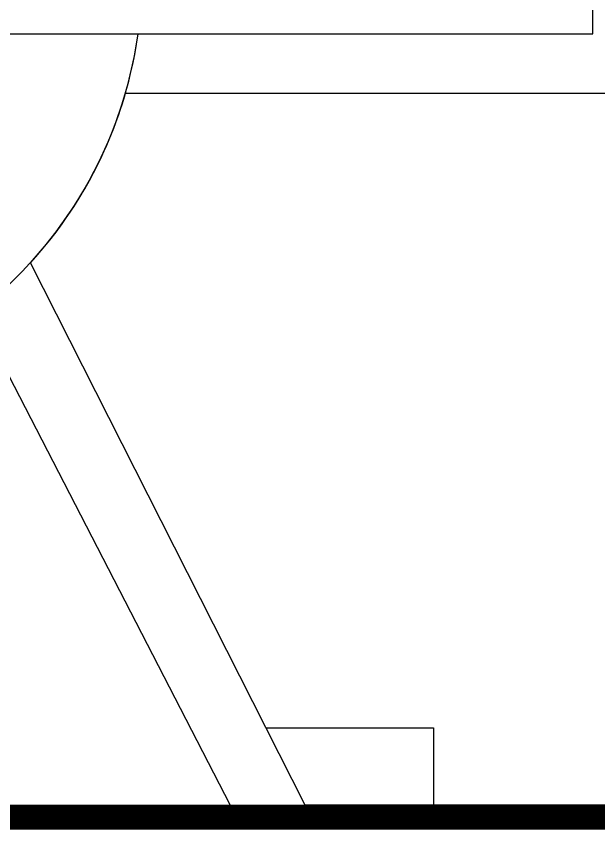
# Model space of a CAD drawing. Header units: millimetres. Extents: x -1966 to 205283, y -140015 to 7000.
# Drawn here: x 41839 to 46752, y -102691 to -95842 of the extents above; entities that cross this region are included whole.
import ezdxf

# ---------------------------------------------------------------- set-up
doc = ezdxf.new("R2010")
doc.units = ezdxf.units.MM
doc.header["$LTSCALE"] = 1000
doc.layers.add('草图平面 01', color=7, linetype='Continuous')

msp = doc.modelspace()

# ---------------------------------------------------------------- hatches: boundary and pattern name
h = msp.add_hatch()
h.set_pattern_fill('ANSI32', color=256)
h.set_pattern_definition([(45, (-49974.1287, -55012.0713), (-3.36759605, 3.36759605), []), (45, (-49971.8836, -55012.0713), (-3.36759605, 3.36759605), [])])
h.paths.add_polyline_path([(42101.7, -88491.4), (35801.7, -88491.4), (35801.7, -91391.4), (36001.7, -91391.4), (36001.7, -90891.4), (36001.7, -88691.4), (42101.7, -88691.4)])
h.paths.add_polyline_path([(35801.7, -94511.6), (35801.7, -94648.8, 0.468176), (39101.7, -99085.9), (40804, -102691.4), (41804, -102691.4), (47201.7, -102691.4), (47201.7, -102591.4), (47201.7, -102491.4), (41025.1, -102491.4), (40929.4, -102491.4), (39301.7, -99091.4), (39301.7, -98091.4), (39101.7, -98091.4), (39101.7, -98885.5, -0.465706), (35992.4, -94711.6), (38101.7, -94711.6), (38101.7, -94511.6), (35995.2, -94511.6), (36001.7, -94011.7), (36001.7, -92291.4), (35801.7, -92291.4)])
h.paths.add_polyline_path([(51051.7, -102491.4), (49201.7, -102491.4), (49201.7, -102691.4), (52001.7, -102691.4), (52001.7, -102291.4), (51801.7, -102291.4), (51801.7, -102491.4)])
h.paths.add_polyline_path([(52001.7, -88491.4), (51601.7, -88491.4), (51601.7, -88691.4), (51801.7, -88691.4), (51801.7, -88891.4), (52001.7, -88891.4)])

# ---------------------------------------------------------------- linework, layer by layer
at = {"layer": '草图平面 01'}
for p, q in [((46701.7, -95991.4), (46701.7, -93491.4)), ((41701.7, -95991.4), (46701.7, -95991.4)), ((42760.1, -96491.4), (47301.7, -96491.4)), ((44276.4, -102491.4), (41959.2, -97920)), ((41500.5, -98342), (43643.5, -102491.4)), ((43947, -101841.5), (45357.5, -101841.5)), ((45357.5, -101841.5), (45357.5, -102491.4)), ((41025.1, -102491.4), (47201.7, -102491.4)), ((47201.7, -102491.4), (44276.4, -102491.4)), ((41025.1, -102691.4), (47201.7, -102691.4))]:
    msp.add_line(p, q, dxfattribs=at)
for start, end in [(307.64402, 352.01644), (307.64402, 352.01644), (317.57736, 352.01644), (317.57736, 343.87238)]:
    msp.add_arc((39301.7, -95491.4), 3600, start, end, dxfattribs=at)

doc.saveas('drawing.dxf')
